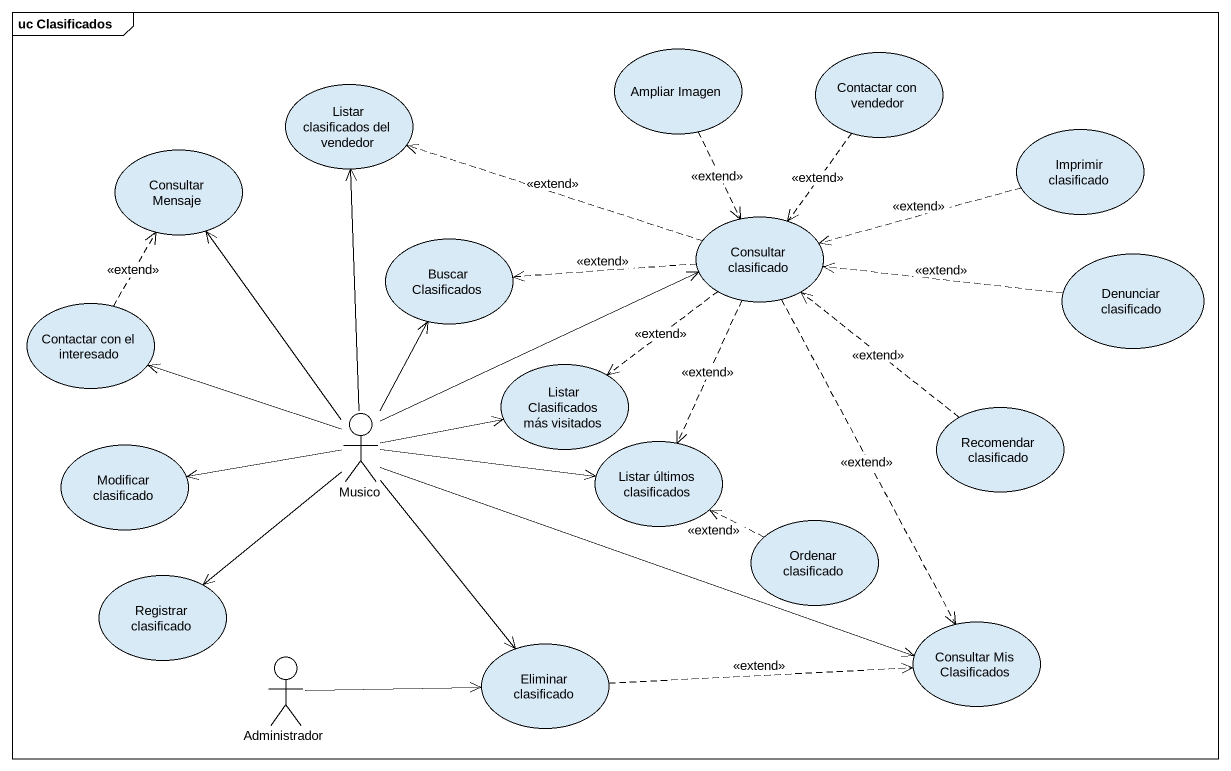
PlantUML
@startuml
mainframe uc Clasificados
usecase "Ampliar Imagen" as Ampliar_Imagen
usecase "Contactar con vendedor" as Contactar_con_vendedor
usecase "Listar clasificados del vendedor" as Listar_clasificados_del
usecase "Imprimir clasificado" as Imprimir_clasificado
usecase "Consultar Mensaje" as Consultar_Mensaje
usecase "Buscar Clasificados" as Buscar_Clasificados
usecase "Consultar clasificado" as Consultar_clasificado
usecase "Denunciar clasificado" as Denunciar_clasificado
usecase "Contactar con el interesado" as Contactar_con_el_interesado
usecase "Listar Clasificados más visitados" as Listar_Clasificados_más
usecase "Modificar clasificado" as Modificar_clasificado
actor Musico
usecase "Listar últimos clasificados" as Listar_últimos_clasificados
usecase "Recomendar clasificado" as Recomendar_clasificado
usecase "Ordenar clasificado" as Ordenar_clasificado
usecase "Registrar clasificado" as Registrar_clasificado
usecase "Consultar Mis Clasificados" as Consultar_Mis_Clasificados
actor Administrador
usecase "Eliminar clasificado" as Eliminar_clasificado
Ampliar_Imagen ..> Consultar_clasificado : <<extend>>
Contactar_con_vendedor ..> Consultar_clasificado : <<extend>>
Imprimir_clasificado .left.> Consultar_clasificado : <<extend>>
Consultar_clasificado .left.> Listar_clasificados_del : <<extend>>
Consultar_clasificado .left.> Buscar_Clasificados : <<extend>>
Consultar_clasificado ..> Listar_Clasificados_más : <<extend>>
Consultar_clasificado ..> Listar_últimos_clasificados : <<extend>>
Consultar_clasificado ..> Consultar_Mis_Clasificados : <<extend>>
Denunciar_clasificado .left.> Consultar_clasificado : <<extend>>
Contactar_con_el_interesado .up.> Consultar_Mensaje : <<extend>>
Musico -up-> Listar_clasificados_del
Musico -up-> Consultar_Mensaje
Musico -up-> Buscar_Clasificados
Musico -right-> Consultar_clasificado
Musico -left-> Contactar_con_el_interesado
Musico -right-> Listar_Clasificados_más
Musico -left-> Modificar_clasificado
Musico -right-> Listar_últimos_clasificados
Musico --> Registrar_clasificado
Musico -right-> Consultar_Mis_Clasificados
Musico --> Eliminar_clasificado
Recomendar_clasificado .up.> Consultar_clasificado : <<extend>>
Ordenar_clasificado .left.> Listar_últimos_clasificados : <<extend>>
Administrador -right-> Eliminar_clasificado
Eliminar_clasificado .right.> Consultar_Mis_Clasificados : <<extend>>
@enduml
